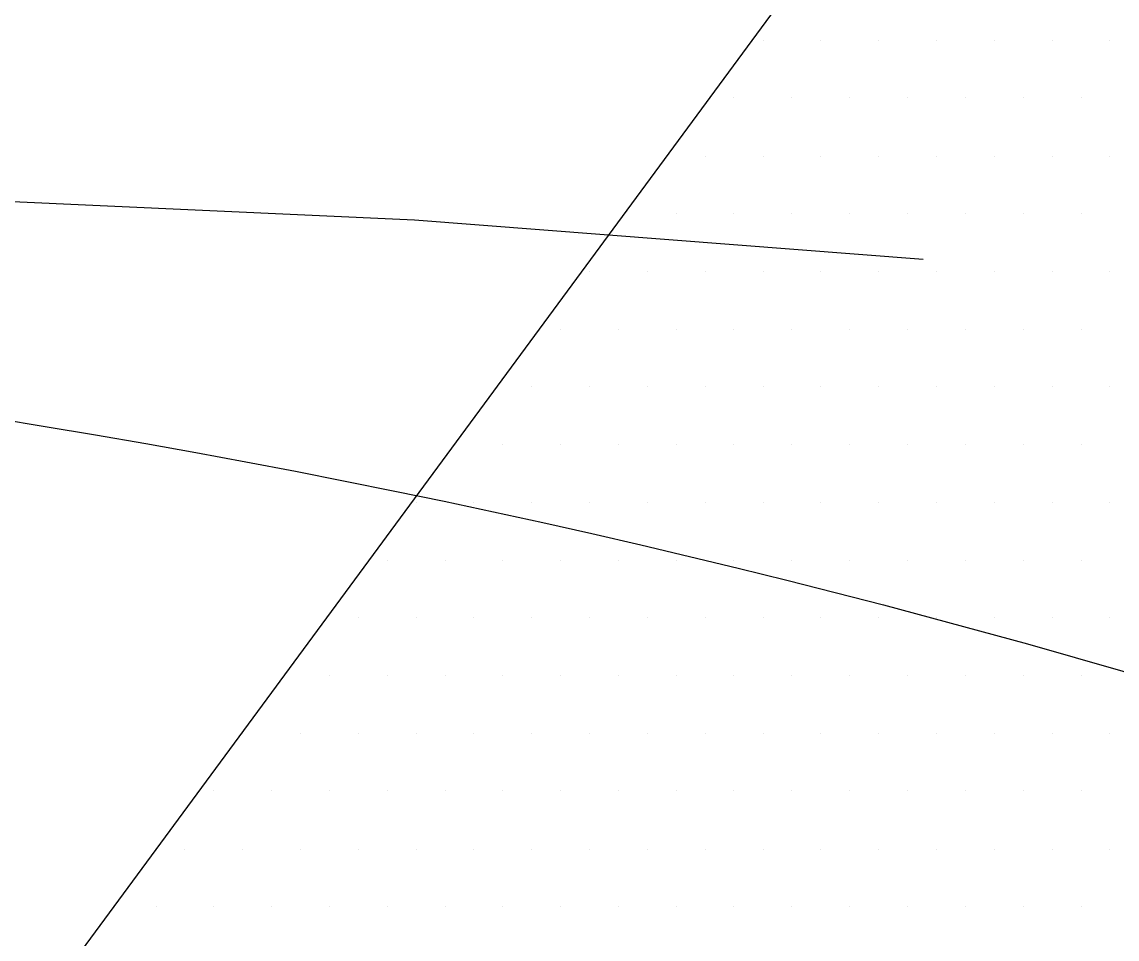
# Paper-space layout 'Layout1' of a CAD drawing. Extents: x -43 to 2298, y -18 to 768.
# Drawn here: x 369.939 to 371.677, y 430.643 to 432.099 of the extents above; entities that cross this region are included whole.
import ezdxf

# ---------------------------------------------------------------- set-up
doc = ezdxf.new("R2010")
doc.units = 0
doc.header["$LTSCALE"] = 2
doc.linetypes.add('CACHEX2', pattern=[0.75, 0.5, -0.25])
doc.layers.add('CARTOUCHE', color=7, linetype='Continuous')
doc.layers.add('LOGO', color=7, linetype='Continuous')

# ---------------------------------------------------------------- blocks, each defined once
blk = doc.blocks.new('A$C715108E3')
at = {"layer": 'LOGO', "color": 131}
for p, q in [((-0.3595, -0.4884), (-0.3595, -0.4884)), ((-0.3418, -0.4884), (-0.3418, -0.4884)), ((-0.2508, -0.4884), (-0.2508, -0.4884)), ((-0.1587, -0.4884), (-0.1587, -0.4884)), ((-0.0667, -0.4884), (-0.0667, -0.4884)), ((0.0251, -0.4884), (0.0251, -0.4884)), ((0.1166, -0.4884), (0.1166, -0.4884)), ((0.2084, -0.4884), (0.2084, -0.4884)), ((-0.4269, -0.5799), (-0.4269, -0.5799)), ((-0.3883, -0.5799), (-0.3883, -0.5799)), ((-0.2963, -0.5799), (-0.2963, -0.5799)), ((-0.2043, -0.5799), (-0.2043, -0.5799)), ((-0.1124, -0.5799), (-0.1124, -0.5799)), ((-0.021, -0.5799), (-0.021, -0.5799)), ((0.0708, -0.5799), (0.0708, -0.5799)), ((0.1627, -0.5799), (0.1627, -0.5799)), ((-0.4948, -0.6724), (-0.4948, -0.6724)), ((-0.4339, -0.6724), (-0.4339, -0.6724)), ((-0.3418, -0.6724), (-0.3418, -0.6724)), ((-0.2508, -0.6724), (-0.2508, -0.6724)), ((-0.1587, -0.6724), (-0.1587, -0.6724)), ((-0.0667, -0.6724), (-0.0667, -0.6724)), ((0.0251, -0.6724), (0.0251, -0.6724)), ((0.1166, -0.6724), (0.1166, -0.6724)), ((0.2084, -0.6724), (0.2084, -0.6724)), ((-0.5622, -0.7635), (-0.5622, -0.7635)), ((-0.4796, -0.7635), (-0.4796, -0.7635)), ((-0.3883, -0.7635), (-0.3883, -0.7635)), ((-0.2963, -0.7635), (-0.2963, -0.7635)), ((-0.2043, -0.7635), (-0.2043, -0.7635)), ((-0.1124, -0.7635), (-0.1124, -0.7635)), ((-0.021, -0.7635), (-0.021, -0.7635)), ((0.0708, -0.7635), (0.0708, -0.7635)), ((0.1627, -0.7635), (0.1627, -0.7635)), ((-0.6293, -0.855), (-0.6293, -0.855)), ((-0.6172, -0.855), (-0.6172, -0.855)), ((-0.5255, -0.855), (-0.5255, -0.855)), ((-0.4339, -0.855), (-0.4339, -0.855)), ((-0.3418, -0.855), (-0.3418, -0.855)), ((-0.2508, -0.855), (-0.2508, -0.855)), ((-0.1587, -0.855), (-0.1587, -0.855)), ((-0.0667, -0.855), (-0.0667, -0.855)), ((0.0251, -0.855), (0.0251, -0.855)), ((0.1166, -0.855), (0.1166, -0.855)), ((0.2084, -0.855), (0.2084, -0.855)), ((-0.697, -0.9472), (-0.697, -0.9472)), ((-0.6634, -0.9472), (-0.6634, -0.9472)), ((-0.5712, -0.9472), (-0.5712, -0.9472)), ((-0.4796, -0.9472), (-0.4796, -0.9472)), ((-0.3883, -0.9472), (-0.3883, -0.9472)), ((-0.2963, -0.9472), (-0.2963, -0.9472)), ((-0.2043, -0.9472), (-0.2043, -0.9472)), ((-0.1124, -0.9472), (-0.1124, -0.9472)), ((-0.021, -0.9472), (-0.021, -0.9472)), ((0.0708, -0.9472), (0.0708, -0.9472)), ((0.1627, -0.9472), (0.1627, -0.9472)), ((-0.765, -1.0386), (-0.765, -1.0386)), ((-0.7088, -1.0386), (-0.7088, -1.0386)), ((-0.6172, -1.0386), (-0.6172, -1.0386)), ((-0.5255, -1.0386), (-0.5255, -1.0386)), ((-0.4339, -1.0386), (-0.4339, -1.0386)), ((-0.3418, -1.0386), (-0.3418, -1.0386)), ((-0.2508, -1.0386), (-0.2508, -1.0386)), ((-0.1587, -1.0386), (-0.1587, -1.0386)), ((-0.0667, -1.0386), (-0.0667, -1.0386)), ((0.0251, -1.0386), (0.0251, -1.0386)), ((0.1166, -1.0386), (0.1166, -1.0386)), ((0.2084, -1.0386), (0.2084, -1.0386)), ((-0.8323, -1.1301), (-0.8323, -1.1301)), ((-0.7549, -1.1301), (-0.7549, -1.1301)), ((-0.6634, -1.1301), (-0.6634, -1.1301)), ((-0.5712, -1.1301), (-0.5712, -1.1301)), ((-0.4796, -1.1301), (-0.4796, -1.1301)), ((-0.3883, -1.1301), (-0.3883, -1.1301)), ((-0.2963, -1.1301), (-0.2963, -1.1301)), ((-0.2043, -1.1301), (-0.2043, -1.1301)), ((-0.1124, -1.1301), (-0.1124, -1.1301)), ((-0.021, -1.1301), (-0.021, -1.1301)), ((0.0708, -1.1301), (0.0708, -1.1301)), ((0.1627, -1.1301), (0.1627, -1.1301)), ((-0.9, -1.2223), (-0.9, -1.2223)), ((-0.8921, -1.2223), (-0.8921, -1.2223)), ((-0.8008, -1.2223), (-0.8008, -1.2223)), ((-0.7088, -1.2223), (-0.7088, -1.2223)), ((-0.6172, -1.2223), (-0.6172, -1.2223)), ((-0.5255, -1.2223), (-0.5255, -1.2223)), ((-0.4339, -1.2223), (-0.4339, -1.2223)), ((-0.3418, -1.2223), (-0.3418, -1.2223)), ((-0.2508, -1.2223), (-0.2508, -1.2223)), ((-0.1587, -1.2223), (-0.1587, -1.2223)), ((-0.0667, -1.2223), (-0.0667, -1.2223)), ((0.0251, -1.2223), (0.0251, -1.2223)), ((0.1166, -1.2223), (0.1166, -1.2223)), ((0.2084, -1.2223), (0.2084, -1.2223)), ((-0.9672, -1.3138), (-0.9672, -1.3138)), ((-0.9386, -1.3138), (-0.9386, -1.3138)), ((-0.8465, -1.3138), (-0.8465, -1.3138)), ((-0.7549, -1.3138), (-0.7549, -1.3138)), ((-0.6634, -1.3138), (-0.6634, -1.3138)), ((-0.5712, -1.3138), (-0.5712, -1.3138)), ((-0.4796, -1.3138), (-0.4796, -1.3138)), ((-0.3883, -1.3138), (-0.3883, -1.3138)), ((-0.2963, -1.3138), (-0.2963, -1.3138)), ((-0.2043, -1.3138), (-0.2043, -1.3138)), ((-0.1124, -1.3138), (-0.1124, -1.3138)), ((-0.021, -1.3138), (-0.021, -1.3138)), ((0.0708, -1.3138), (0.0708, -1.3138)), ((0.1627, -1.3138), (0.1627, -1.3138)), ((-1.0353, -1.4052), (-1.0353, -1.4052)), ((-0.9841, -1.4052), (-0.9841, -1.4052)), ((-0.8921, -1.4052), (-0.8921, -1.4052)), ((-0.8008, -1.4052), (-0.8008, -1.4052)), ((-0.7088, -1.4052), (-0.7088, -1.4052)), ((-0.6172, -1.4052), (-0.6172, -1.4052)), ((-0.5255, -1.4052), (-0.5255, -1.4052)), ((-0.4339, -1.4052), (-0.4339, -1.4052)), ((-0.3418, -1.4052), (-0.3418, -1.4052)), ((-0.2508, -1.4052), (-0.2508, -1.4052)), ((-0.1587, -1.4052), (-0.1587, -1.4052)), ((-0.0667, -1.4052), (-0.0667, -1.4052)), ((0.0251, -1.4052), (0.0251, -1.4052)), ((0.1166, -1.4052), (0.1166, -1.4052)), ((0.2084, -1.4052), (0.2084, -1.4052)), ((-1.1027, -1.4974), (-1.1027, -1.4974)), ((-1.0296, -1.4974), (-1.0296, -1.4974)), ((-0.9386, -1.4974), (-0.9386, -1.4974)), ((-0.8465, -1.4974), (-0.8465, -1.4974)), ((-0.7549, -1.4974), (-0.7549, -1.4974)), ((-0.6634, -1.4974), (-0.6634, -1.4974)), ((-0.5712, -1.4974), (-0.5712, -1.4974)), ((-0.4796, -1.4974), (-0.4796, -1.4974)), ((-0.3883, -1.4974), (-0.3883, -1.4974)), ((-0.2963, -1.4974), (-0.2963, -1.4974)), ((-0.2043, -1.4974), (-0.2043, -1.4974)), ((-0.1124, -1.4974), (-0.1124, -1.4974)), ((-0.021, -1.4974), (-0.021, -1.4974)), ((0.0708, -1.4974), (0.0708, -1.4974)), ((0.1627, -1.4974), (0.1627, -1.4974)), ((-1.1702, -1.5889), (-1.1702, -1.5889)), ((-1.1674, -1.5889), (-1.1674, -1.5889)), ((-1.0761, -1.5889), (-1.0761, -1.5889)), ((-0.9841, -1.5889), (-0.9841, -1.5889)), ((-0.8921, -1.5889), (-0.8921, -1.5889)), ((-0.8008, -1.5889), (-0.8008, -1.5889)), ((-0.7088, -1.5889), (-0.7088, -1.5889)), ((-0.6172, -1.5889), (-0.6172, -1.5889)), ((-0.5255, -1.5889), (-0.5255, -1.5889)), ((-0.4339, -1.5889), (-0.4339, -1.5889)), ((-0.3418, -1.5889), (-0.3418, -1.5889)), ((-0.2508, -1.5889), (-0.2508, -1.5889)), ((-0.1587, -1.5889), (-0.1587, -1.5889)), ((-0.0667, -1.5889), (-0.0667, -1.5889)), ((0.0251, -1.5889), (0.0251, -1.5889)), ((0.1166, -1.5889), (0.1166, -1.5889)), ((0.2084, -1.5889), (0.2084, -1.5889)), ((-1.2377, -1.6803), (-1.2377, -1.6803)), ((-1.2137, -1.6803), (-1.2137, -1.6803)), ((-1.1217, -1.6803), (-1.1217, -1.6803)), ((-1.0296, -1.6803), (-1.0296, -1.6803)), ((-0.9386, -1.6803), (-0.9386, -1.6803)), ((-0.8465, -1.6803), (-0.8465, -1.6803)), ((-0.7549, -1.6803), (-0.7549, -1.6803)), ((-0.6634, -1.6803), (-0.6634, -1.6803)), ((-0.5712, -1.6803), (-0.5712, -1.6803)), ((-0.4796, -1.6803), (-0.4796, -1.6803)), ((-0.3883, -1.6803), (-0.3883, -1.6803)), ((-0.2963, -1.6803), (-0.2963, -1.6803)), ((-0.2043, -1.6803), (-0.2043, -1.6803)), ((-0.1124, -1.6803), (-0.1124, -1.6803)), ((-0.021, -1.6803), (-0.021, -1.6803)), ((0.0708, -1.6803), (0.0708, -1.6803)), ((0.1627, -1.6803), (0.1627, -1.6803)), ((-1.3055, -1.7729), (-1.3055, -1.7729)), ((-1.2594, -1.7729), (-1.2594, -1.7729)), ((-1.1674, -1.7729), (-1.1674, -1.7729)), ((-1.0761, -1.7729), (-1.0761, -1.7729)), ((-0.9841, -1.7729), (-0.9841, -1.7729)), ((-0.8921, -1.7729), (-0.8921, -1.7729)), ((-0.8008, -1.7729), (-0.8008, -1.7729)), ((-0.7088, -1.7729), (-0.7088, -1.7729)), ((-0.6172, -1.7729), (-0.6172, -1.7729)), ((-0.5255, -1.7729), (-0.5255, -1.7729)), ((-0.4339, -1.7729), (-0.4339, -1.7729)), ((-0.3418, -1.7729), (-0.3418, -1.7729)), ((-0.2508, -1.7729), (-0.2508, -1.7729)), ((-0.1587, -1.7729), (-0.1587, -1.7729)), ((-0.0667, -1.7729), (-0.0667, -1.7729)), ((0.0251, -1.7729), (0.0251, -1.7729)), ((0.1166, -1.7729), (0.1166, -1.7729)), ((0.2084, -1.7729), (0.2084, -1.7729)), ((-1.373, -1.864), (-1.373, -1.864)), ((-1.305, -1.864), (-1.305, -1.864)), ((-1.2137, -1.864), (-1.2137, -1.864)), ((-1.1217, -1.864), (-1.1217, -1.864)), ((-1.0296, -1.864), (-1.0296, -1.864)), ((-0.9386, -1.864), (-0.9386, -1.864)), ((-0.8465, -1.864), (-0.8465, -1.864)), ((-0.7549, -1.864), (-0.7549, -1.864)), ((-0.6634, -1.864), (-0.6634, -1.864)), ((-0.5712, -1.864), (-0.5712, -1.864)), ((-0.4796, -1.864), (-0.4796, -1.864)), ((-0.3883, -1.864), (-0.3883, -1.864)), ((-0.2963, -1.864), (-0.2963, -1.864)), ((-0.2043, -1.864), (-0.2043, -1.864)), ((-0.1124, -1.864), (-0.1124, -1.864)), ((-0.021, -1.864), (-0.021, -1.864)), ((0.0708, -1.864), (0.0708, -1.864)), ((0.1627, -1.864), (0.1627, -1.864))]:
    blk.add_line(p, q, dxfattribs=at)
blk.add_lwpolyline([(4.8497, -5.4935), (3.9051, -3.7588), (-0.4601, -3.2749), (1.2763, -0.8417), (0, 0), (-1.7101, -2.322), (-3.5228, 1.6324), (-4.3907, 1.9382), (-5.4878, 2.0402), (-2.8588, -3.8274), (-4.4672, -5.9198), (-4.8244, -3.2921), (-5.1561, -2.8832), (-5.6923, -1.5053), (-6.7131, -2.8584), (-7.4026, -1.3018), (-8.4999, -2.7561), (-7.811, -4.4145), (-9.1641, -6.2255)], dxfattribs=at)
blk = doc.blocks.new('A$C581E6685')
at = {"layer": 'LOGO', "color": 32, "linetype": 'CACHEX2', "ltscale": 1.5}
blk.add_ellipse((-38.0538, 23.8138), major_axis=(-19.0311, -3.534), ratio=0.590567, dxfattribs=at)
at = {"layer": 'LOGO', "color": 32}
blk.add_ellipse((-37.6144, 23.8499), major_axis=(-13.5768, -4.2839), ratio=0.791971, dxfattribs=at)
at = {"layer": 'CARTOUCHE'}
blk.add_blockref('A$C715108E3', (-31.6739, 36.3189), dxfattribs=at)

psp = doc.layouts.get("Layout1")

# ---------------------------------------------------------------- block references
at = {"layer": 'LOGO'}
psp.add_blockref('A$C581E6685', (403.1308, 396.2391), dxfattribs=at)

doc.saveas('drawing.dxf')
